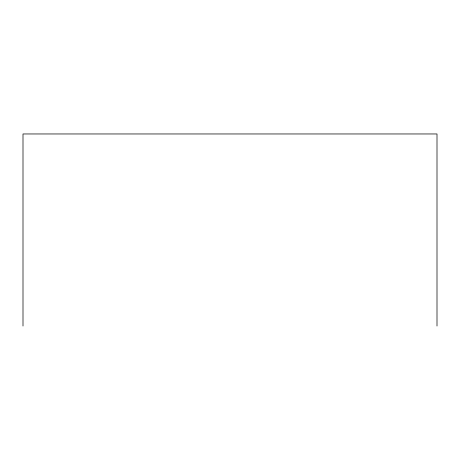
<?xml version="1.0" encoding="UTF-8"?>
<svg xmlns="http://www.w3.org/2000/svg" width="460" height="460" viewBox="0 0 460 460"><rect width="100%" height="100%" fill="white"/><g stroke="black" fill="none" stroke-linecap="round" stroke-linejoin="round"><path stroke-width="0.69" d="M437 326.036L437 133.963L23 133.963L23 326.036"/></g></svg>
